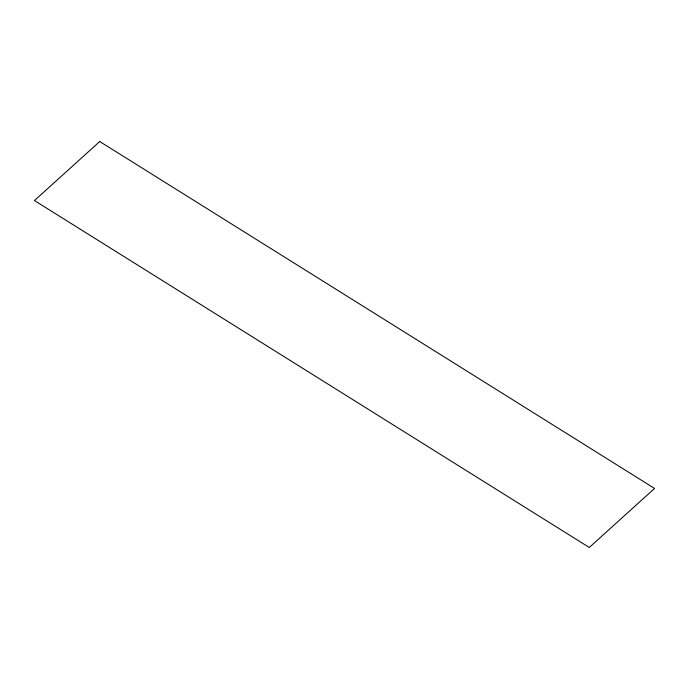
<?xml version="1.0" encoding="UTF-8"?>
<svg xmlns="http://www.w3.org/2000/svg" width="689" height="689" viewBox="0 0 689 689"><rect width="100%" height="100%" fill="white"/><g stroke="black" fill="none" stroke-linecap="round" stroke-linejoin="round"><path stroke-width="1.03" d="M99.724 141.521L34.45 200.559L589.276 547.479L654.55 488.441L99.724 141.521"/></g></svg>
